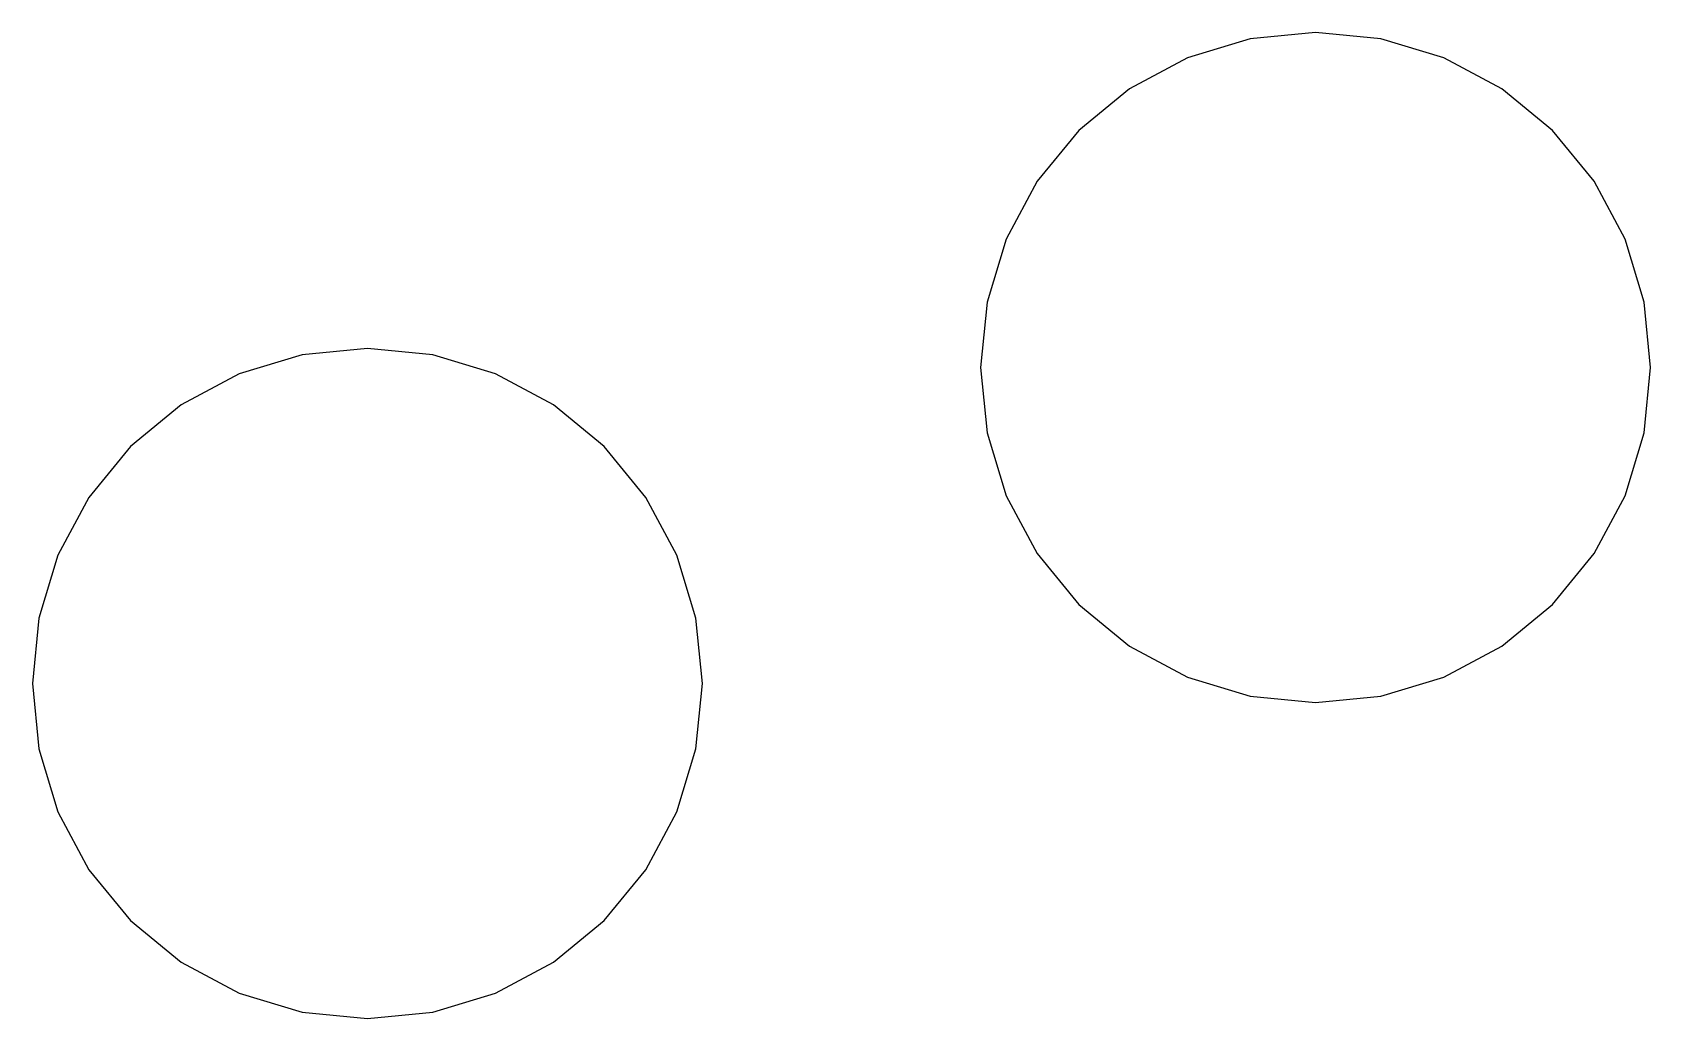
# Model space of a CAD drawing. Header units: metres. Extents: x -3.5 to 13.4, y -3.5 to 6.8.
import ezdxf

# ---------------------------------------------------------------- set-up
doc = ezdxf.new("R2010")
doc.units = ezdxf.units.M

msp = doc.modelspace()

# ---------------------------------------------------------------- linework, layer by layer
for p, q in [((9.90639, 6.80125), (9.22357, 6.73401)), ((10.5892, 6.73401), (9.90639, 6.80125)), ((9.22357, 6.73401), (8.56699, 6.53484)), ((11.2458, 6.53484), (10.5892, 6.73401)), ((8.56699, 6.53484), (7.96188, 6.21141)), ((11.8509, 6.21141), (11.2458, 6.53484)), ((7.96188, 6.21141), (7.43152, 5.77614)), ((12.3813, 5.77614), (11.8509, 6.21141)), ((7.43152, 5.77614), (6.99625, 5.24576)), ((12.8165, 5.24576), (12.3813, 5.77614)), ((6.99625, 5.24576), (6.67281, 4.64066)), ((13.14, 4.64066), (12.8165, 5.24576)), ((6.67281, 4.64066), (6.47363, 3.98407)), ((13.3391, 3.98407), (13.14, 4.64066)), ((6.47363, 3.98407), (6.40639, 3.30125)), ((13.4064, 3.30125), (13.3391, 3.98407)), ((-0.682816, 3.43274), (-1.33939, 3.23357)), ((0, 3.5), (-0.682816, 3.43274)), ((0.682816, 3.43274), (0, 3.5)), ((1.33939, 3.23357), (0.682816, 3.43274)), ((-1.33939, 3.23357), (-1.94449, 2.91014)), ((1.94449, 2.91014), (1.33939, 3.23357)), ((6.40639, 3.30125), (6.47363, 2.61844)), ((13.3391, 2.61844), (13.4064, 3.30125)), ((-1.94449, 2.91014), (-2.47487, 2.47487)), ((2.47487, 2.47487), (1.94449, 2.91014)), ((6.47363, 2.61844), (6.67281, 1.96187)), ((13.14, 1.96187), (13.3391, 2.61844)), ((-2.47487, 2.47487), (-2.91014, 1.94449)), ((2.91014, 1.94449), (2.47487, 2.47487)), ((-2.91014, 1.94449), (-3.23357, 1.33939)), ((3.23357, 1.33939), (2.91014, 1.94449)), ((6.67281, 1.96187), (6.99625, 1.35677)), ((12.8165, 1.35677), (13.14, 1.96187)), ((6.99625, 1.35677), (7.43152, 0.826385)), ((12.3813, 0.826385), (12.8165, 1.35677)), ((-3.23357, 1.33939), (-3.43274, 0.682816)), ((3.43274, 0.682816), (3.23357, 1.33939)), ((-3.43274, 0.682816), (-3.5, 0)), ((3.5, 0), (3.43274, 0.682816)), ((7.43152, 0.826385), (7.96188, 0.391113)), ((11.8509, 0.391113), (12.3813, 0.826385)), ((7.96188, 0.391113), (8.56699, 0.067688)), ((11.2458, 0.067688), (11.8509, 0.391113)), ((-3.5, 0), (-3.43274, -0.682816)), ((3.43274, -0.682816), (3.5, 0)), ((8.56699, 0.067688), (9.22357, -0.13147)), ((10.5892, -0.13147), (11.2458, 0.067688)), ((9.22357, -0.13147), (9.90639, -0.19873)), ((9.90639, -0.19873), (10.5892, -0.13147)), ((-3.43274, -0.682816), (-3.23357, -1.33939)), ((3.23357, -1.33939), (3.43274, -0.682816)), ((-3.23357, -1.33939), (-2.91014, -1.94449)), ((2.91014, -1.94449), (3.23357, -1.33939)), ((-2.91014, -1.94449), (-2.47487, -2.47487)), ((2.47487, -2.47487), (2.91014, -1.94449)), ((-2.47487, -2.47487), (-1.94449, -2.91014)), ((1.94449, -2.91014), (2.47487, -2.47487)), ((-1.94449, -2.91014), (-1.33939, -3.23357)), ((1.33939, -3.23357), (1.94449, -2.91014)), ((-1.33939, -3.23357), (-0.682816, -3.43274)), ((0.682816, -3.43274), (1.33939, -3.23357)), ((-0.682816, -3.43274), (0, -3.5)), ((0, -3.5), (0.682816, -3.43274))]:
    msp.add_line(p, q)

doc.saveas('drawing.dxf')
